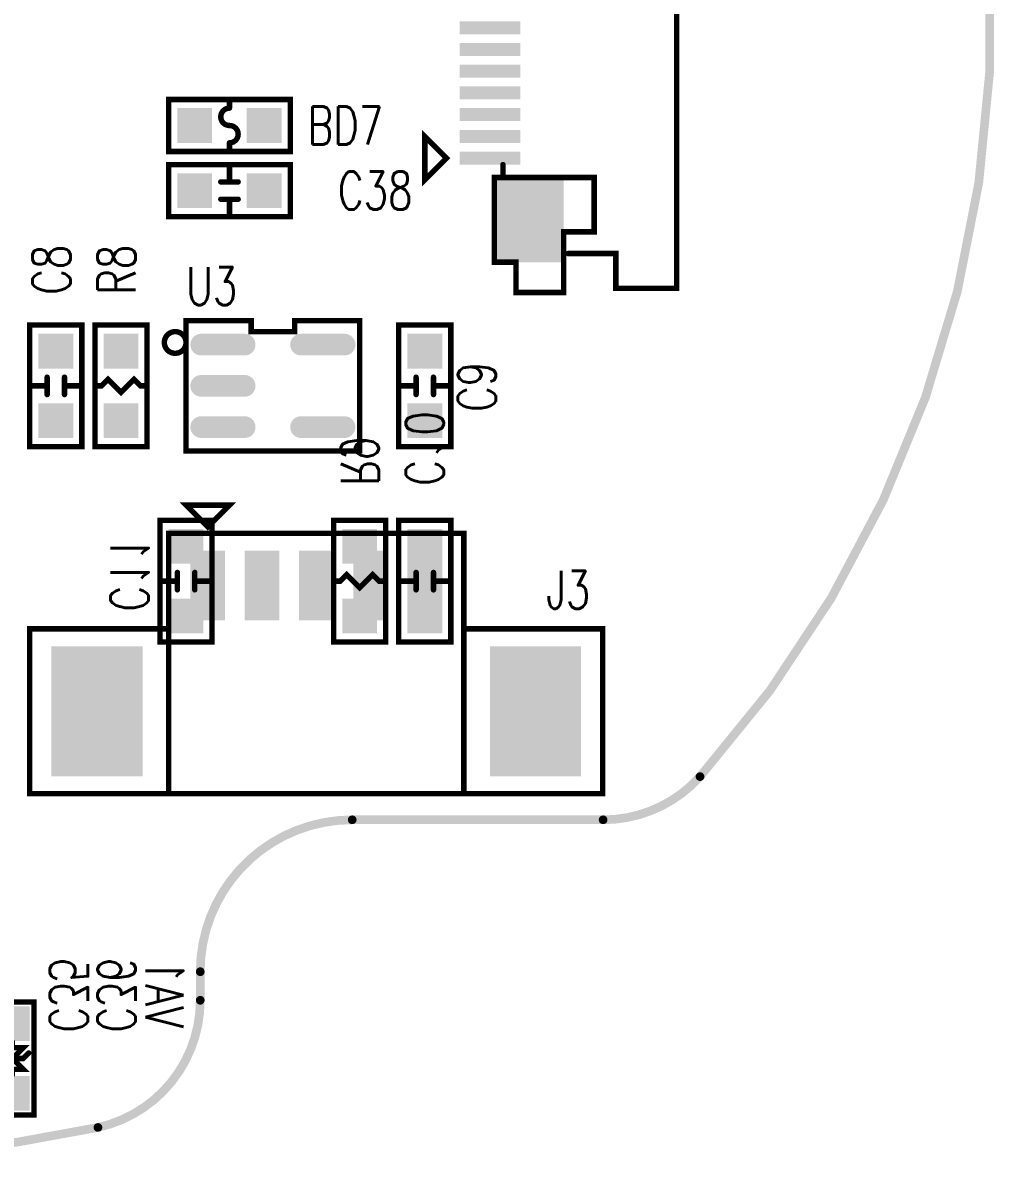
# Model space of a CAD drawing. Extents: x 63.5 to 142.1, y -5.1 to 47.8.
# Drawn here: x 119.74 to 142.14, y -4.8 to 21.37 of the extents above; entities that cross this region are included whole.
import ezdxf
from ezdxf.enums import TextEntityAlignment as Align

# ---------------------------------------------------------------- set-up
doc = ezdxf.new("R2010")
doc.units = 0
doc.header["$MEASUREMENT"] = 0
doc.linetypes.add('TRMIDX_16', pattern=[2, 1, 1])
doc.linetypes.add('TRMIDX_17', pattern=[2, 1, 1])
doc.layers.get('0').update_dxf_attribs({"linetype": 'CONTINUOUS'})
for name, color, linetype in [('2D_LINE_00', 136, 'CONTINUOUS'), ('DRIL_NPLTE_THRU_01', 4, 'CONTINUOUS'), ('DRIL_NPLTE_THRU_02', 176, 'CONTINUOUS'), ('DRIL_NPLTE_THRU_03', 216, 'CONTINUOUS'), ('DRIL_NPLTE_THRU_04', 16, 'CONTINUOUS'), ('DRIL_PLTE_THRU_01', 4, 'CONTINUOUS'), ('DRIL_PLTE_THRU_02', 176, 'CONTINUOUS'), ('DRIL_PLTE_THRU_03', 216, 'CONTINUOUS'), ('DRIL_PLTE_THRU_04', 16, 'CONTINUOUS'), ('PADS_BOT', 1, 'CONTINUOUS'), ('PADS_INNER', 136, 'CONTINUOUS'), ('PADS_TOP', 136, 'CONTINUOUS'), ('PART_BOT_2DLINE_00', 6, 'CONTINUOUS'), ('PART_BOT_2DLINE_01', 6, 'CONTINUOUS'), ('PART_NAME_01', 2, 'CONTINUOUS'), ('PART_NAME_04', 6, 'CONTINUOUS'), ('PART_TOP_2DLINE_00', 2, 'CONTINUOUS'), ('PART_TOP_2DLINE_01', 2, 'CONTINUOUS'), ('PART_TOP_COPPER_01', 2, 'CONTINUOUS')]:
    doc.layers.add(name, color=color, linetype=linetype)
doc.styles.add('W0$125', font='simplex', dxfattribs={"width": 0.75})

# ---------------------------------------------------------------- blocks, each defined once
blk = doc.blocks.new('SMOOTH_0$2')
at = {"const_width": 0.1}
blk.add_lwpolyline([(-0.05, 0, 1), (0.05, 0, 1)], format="xyb", close=True, dxfattribs=at)
blk = doc.blocks.new('DRAWING_142')
at = {"layer": '2D_LINE_00', "const_width": 0.2}
for points in [[(57.34, -3.504, 0.382863), (57.34, 31.504)], [(55.108, -4.5, 0.213013), (57.34, -3.504)], [(49.327, -4.5, 0.414214), (45.827, -8)], [(43.471, -11.589, 0.352156), (45.827, -8.659)], [(37.845, -12.2, 0.054158), (43.471, -11.589)]]:
    blk.add_lwpolyline(points, format="xyb", dxfattribs=at)
for points in [[(55.108, -4.5), (49.327, -4.5)], [(45.827, -8), (45.827, -8.659)]]:
    blk.add_lwpolyline(points, dxfattribs=at)
at = {"layer": '2D_LINE_00'}
for p in [(57.34, -3.504), (57.34, -3.504), (49.327, -4.5), (49.327, -4.5), (55.108, -4.5), (55.108, -4.5), (45.827, -8), (45.827, -8), (45.827, -8.659), (45.827, -8.659), (43.471, -11.589), (43.471, -11.589)]:
    blk.add_blockref('SMOOTH_0$2', p, dxfattribs=at)
blk = doc.blocks.new('SMOOTH_0$125')
at = {"const_width": 0.0625}
blk.add_lwpolyline([(-0.03125, 0, 1), (0.03125, 0, 1)], format="xyb", close=True, dxfattribs=at)
blk = doc.blocks.new('PART_BODY_TOP_69')
at = {"layer": 'PART_TOP_2DLINE_00', "const_width": 0.125}
blk.add_lwpolyline([(-2.5, 4.25), (-3, 4.75), (-2, 4.75)], close=True, dxfattribs=at)
at = {"layer": 'PART_TOP_2DLINE_01', "const_width": 0.125}
blk.add_lwpolyline([(-3.4, -1.9), (3.4, -1.9), (3.4, 4.1), (-3.4, 4.1)], close=True, dxfattribs=at)
for points in [[(-3.4, 1.9), (-6.6, 1.9), (-6.6, -1.9), (-3.4, -1.9)], [(3.4, 1.9), (6.6, 1.9), (6.6, -1.9), (2.125, -1.9)]]:
    blk.add_lwpolyline(points, dxfattribs=at)
at = {"layer": 'PART_TOP_2DLINE_00'}
for p in [(-3, 4.75), (-2, 4.75), (-2.5, 4.25)]:
    blk.add_blockref('SMOOTH_0$125', p, dxfattribs=at)
at = {"layer": 'PART_TOP_2DLINE_01'}
for p in [(-3.4, 4.1), (3.4, 4.1), (-6.6, 1.9), (-3.4, 1.9), (3.4, 1.9), (6.6, 1.9), (-6.6, -1.9), (-3.4, -1.9), (-3.4, -1.9), (2.125, -1.9), (3.4, -1.9), (6.6, -1.9)]:
    blk.add_blockref('SMOOTH_0$125', p, dxfattribs=at)
blk = doc.blocks.new('DRIL_HOLE_0')
blk.add_lwpolyline([(0, 0, 1), (0, 0, 1)], format="xyb", close=True)
blk = doc.blocks.new('PAD_0')
blk.add_lwpolyline([(0, 0, 1), (0, 0, 1)], format="xyb", close=True)
blk = doc.blocks.new('PAD_1')
at = {"const_width": 0.8}
blk.add_lwpolyline([(-0.8, 0), (0.8, 0)], dxfattribs=at)
blk = doc.blocks.new('STK_TOP_6')
at = {"layer": 'DRIL_NPLTE_THRU_01'}
blk.add_blockref('DRIL_HOLE_0', (0, 0), dxfattribs=at)
at = {"layer": 'DRIL_NPLTE_THRU_02'}
blk.add_blockref('DRIL_HOLE_0', (0, 0), dxfattribs=at)
at = {"layer": 'DRIL_NPLTE_THRU_03'}
blk.add_blockref('DRIL_HOLE_0', (0, 0), dxfattribs=at)
at = {"layer": 'DRIL_NPLTE_THRU_04'}
blk.add_blockref('DRIL_HOLE_0', (0, 0), dxfattribs=at)
at = {"layer": 'PADS_BOT'}
blk.add_blockref('PAD_0', (0, 0), dxfattribs=at)
at = {"layer": 'PADS_INNER'}
blk.add_blockref('PAD_0', (0, 0), dxfattribs=at)
at = {"layer": 'PADS_TOP', "rotation": 90}
blk.add_blockref('PAD_1', (0, 0), dxfattribs=at)
blk = doc.blocks.new('PAD_2')
at = {"const_width": 2.1}
blk.add_lwpolyline([(-1.5, 0), (1.5, 0)], dxfattribs=at)
blk = doc.blocks.new('STK_TOP_5')
at = {"layer": 'DRIL_NPLTE_THRU_01'}
blk.add_blockref('DRIL_HOLE_0', (0, 0), dxfattribs=at)
at = {"layer": 'DRIL_NPLTE_THRU_02'}
blk.add_blockref('DRIL_HOLE_0', (0, 0), dxfattribs=at)
at = {"layer": 'DRIL_NPLTE_THRU_03'}
blk.add_blockref('DRIL_HOLE_0', (0, 0), dxfattribs=at)
at = {"layer": 'DRIL_NPLTE_THRU_04'}
blk.add_blockref('DRIL_HOLE_0', (0, 0), dxfattribs=at)
at = {"layer": 'PADS_BOT'}
blk.add_blockref('PAD_0', (0, 0), dxfattribs=at)
at = {"layer": 'PADS_INNER'}
blk.add_blockref('PAD_0', (0, 0), dxfattribs=at)
at = {"layer": 'PADS_TOP', "rotation": 90}
blk.add_blockref('PAD_2', (0, 0), dxfattribs=at)
blk = doc.blocks.new('SYM_TOP_7')
for name, p in [('PART_BODY_TOP_69', (0, 0)), ('STK_TOP_6', (-2.5, 2.9)), ('STK_TOP_6', (-1.25, 2.9)), ('STK_TOP_6', (0, 2.9)), ('STK_TOP_6', (1.25, 2.9)), ('STK_TOP_6', (2.5, 2.9)), ('STK_TOP_5', (-5.05, 0)), ('STK_TOP_5', (5.05, 0))]:
    blk.add_blockref(name, p)
blk = doc.blocks.new('PART_TOP_3')
blk.add_blockref('SYM_TOP_7', (0, 0))
at = {"layer": 'PART_NAME_01', "style": 'W0$125', "width": 0.75}
blk.add_text('J3', height=0.875, dxfattribs=at).set_placement((5.3, 2.8), align=Align.MIDDLE_LEFT)
blk = doc.blocks.new('PART_BODY_BOT_71')
at = {"layer": 'PART_BOT_2DLINE_00', "const_width": 0.125}
blk.add_lwpolyline([(-1.4, 0.6), (1.4, 0.6), (1.4, -0.6), (-1.4, -0.6)], close=True, dxfattribs=at)
for points in [[(0, 0.6), (0, 0.2)], [(-0.2, 0.2), (0.2, 0.2)], [(-0.2, -0.2), (0.2, -0.2)], [(0, -0.2), (0, -0.6)]]:
    blk.add_lwpolyline(points, dxfattribs=at)
at = {"layer": 'PART_BOT_2DLINE_00'}
for p in [(-1.4, 0.6), (0, 0.6), (1.4, 0.6), (-0.2, 0.2), (0, 0.2), (0.2, 0.2), (-0.2, -0.2), (0, -0.2), (0.2, -0.2), (-1.4, -0.6), (0, -0.6), (1.4, -0.6)]:
    blk.add_blockref('SMOOTH_0$125', p, dxfattribs=at)
blk = doc.blocks.new('PAD_9')
at = {"const_width": 0.8}
blk.add_lwpolyline([(-0.4, 0), (0.4, 0)], dxfattribs=at)
blk = doc.blocks.new('STK_BOT_14')
at = {"layer": 'DRIL_PLTE_THRU_01'}
blk.add_blockref('DRIL_HOLE_0', (0, 0), dxfattribs=at)
at = {"layer": 'DRIL_PLTE_THRU_02'}
blk.add_blockref('DRIL_HOLE_0', (0, 0), dxfattribs=at)
at = {"layer": 'DRIL_PLTE_THRU_03'}
blk.add_blockref('DRIL_HOLE_0', (0, 0), dxfattribs=at)
at = {"layer": 'DRIL_PLTE_THRU_04'}
blk.add_blockref('DRIL_HOLE_0', (0, 0), dxfattribs=at)
at = {"layer": 'PADS_BOT'}
blk.add_blockref('PAD_9', (0, 0), dxfattribs=at)
at = {"layer": 'PADS_INNER'}
blk.add_blockref('PAD_0', (0, 0), dxfattribs=at)
at = {"layer": 'PADS_TOP'}
blk.add_blockref('PAD_0', (0, 0), dxfattribs=at)
blk = doc.blocks.new('SYM_BOT_9')
for name, p in [('PART_BODY_BOT_71', (0, 0)), ('STK_BOT_14', (-0.8, 0)), ('STK_BOT_14', (0.8, 0))]:
    blk.add_blockref(name, p)
blk = doc.blocks.new('PART_BOT_6')
blk.add_blockref('SYM_BOT_9', (0, 0))
at = {"layer": 'PART_NAME_04', "style": 'W0$125', "width": 0.75}
blk.add_text('C10', height=0.875, rotation=180, dxfattribs=at).set_placement((-2.2, 0), align=Align.MIDDLE_LEFT)
blk = doc.blocks.new('PART_BOT_7')
blk.add_blockref('SYM_BOT_9', (0, 0))
at = {"layer": 'PART_NAME_04', "style": 'W0$125', "width": 0.75}
blk.add_text('C11', height=0.875, rotation=180, dxfattribs=at).set_placement((0.7, 1.3), align=Align.MIDDLE_LEFT)
blk = doc.blocks.new('PART_BOT_33')
blk.add_blockref('SYM_BOT_9', (0, 0))
at = {"layer": 'PART_NAME_04', "style": 'W0$125', "width": 0.75}
blk.add_text('C35', height=0.875, rotation=180, dxfattribs=at).set_placement((-0.6, -4.3), align=Align.MIDDLE_LEFT)
blk = doc.blocks.new('PART_BOT_34')
blk.add_blockref('SYM_BOT_9', (0, 0))
at = {"layer": 'PART_NAME_04', "style": 'W0$125', "width": 0.75}
blk.add_text('C36', height=0.875, rotation=180, dxfattribs=at).set_placement((-0.6, -3.9), align=Align.MIDDLE_LEFT)
blk = doc.blocks.new('PART_BODY_TOP_71')
at = {"layer": 'PART_TOP_2DLINE_00', "const_width": 0.125}
blk.add_lwpolyline([(-1.4, 0.6), (1.4, 0.6), (1.4, -0.6), (-1.4, -0.6)], close=True, dxfattribs=at)
for points in [[(0, 0.6), (0, 0.2)], [(-0.2, 0.2), (0.2, 0.2)], [(-0.2, -0.2), (0.2, -0.2)], [(0, -0.2), (0, -0.6)]]:
    blk.add_lwpolyline(points, dxfattribs=at)
at = {"layer": 'PART_TOP_2DLINE_00'}
for p in [(-1.4, 0.6), (0, 0.6), (1.4, 0.6), (-0.2, 0.2), (0, 0.2), (0.2, 0.2), (-0.2, -0.2), (0, -0.2), (0.2, -0.2), (-1.4, -0.6), (0, -0.6), (1.4, -0.6)]:
    blk.add_blockref('SMOOTH_0$125', p, dxfattribs=at)
blk = doc.blocks.new('STK_TOP_14')
at = {"layer": 'DRIL_PLTE_THRU_01'}
blk.add_blockref('DRIL_HOLE_0', (0, 0), dxfattribs=at)
at = {"layer": 'DRIL_PLTE_THRU_02'}
blk.add_blockref('DRIL_HOLE_0', (0, 0), dxfattribs=at)
at = {"layer": 'DRIL_PLTE_THRU_03'}
blk.add_blockref('DRIL_HOLE_0', (0, 0), dxfattribs=at)
at = {"layer": 'DRIL_PLTE_THRU_04'}
blk.add_blockref('DRIL_HOLE_0', (0, 0), dxfattribs=at)
at = {"layer": 'PADS_BOT'}
blk.add_blockref('PAD_0', (0, 0), dxfattribs=at)
at = {"layer": 'PADS_INNER'}
blk.add_blockref('PAD_0', (0, 0), dxfattribs=at)
at = {"layer": 'PADS_TOP'}
blk.add_blockref('PAD_9', (0, 0), dxfattribs=at)
blk = doc.blocks.new('SYM_TOP_9')
for name, p in [('PART_BODY_TOP_71', (0, 0)), ('STK_TOP_14', (-0.8, 0)), ('STK_TOP_14', (0.8, 0))]:
    blk.add_blockref(name, p)
blk = doc.blocks.new('PART_TOP_36')
blk.add_blockref('SYM_TOP_9', (0, 0))
at = {"layer": 'PART_NAME_01', "style": 'W0$125', "width": 0.75}
blk.add_text('C38', height=0.875, dxfattribs=at).set_placement((2.5, 0), align=Align.MIDDLE_LEFT)
blk = doc.blocks.new('PART_TOP_52')
blk.add_blockref('SYM_TOP_9', (0, 0))
at = {"layer": 'PART_NAME_01', "style": 'W0$125', "width": 0.75}
blk.add_text('C8', height=0.875, dxfattribs=at).set_placement((2.1, 0.1), align=Align.MIDDLE_LEFT)
blk = doc.blocks.new('PART_TOP_53')
blk.add_blockref('SYM_TOP_9', (0, 0))
at = {"layer": 'PART_NAME_01', "style": 'W0$125', "width": 0.75}
blk.add_text('C9', height=0.875, rotation=180, dxfattribs=at).set_placement((0.6, 1.2), align=Align.MIDDLE_LEFT)
blk = doc.blocks.new('PART_BODY_BOT_74')
at = {"layer": 'PART_BOT_2DLINE_01', "const_width": 0.125}
for points in [[(-0.5, 1.3), (0.5, 1.3), (0.5, -1.3), (-0.5, -1.3)], [(-0.25, 0.25), (0.25, 0.25), (0, 0)], [(0, 0), (-0.25, -0.25), (0.25, -0.25)]]:
    blk.add_lwpolyline(points, close=True, dxfattribs=at)
for points in [[(0, 0.25), (0, 0.375)], [(-0.375, 0.125), (-0.25, 0), (0.25, 0), (0.375, -0.125)], [(0, -0.25), (0, -0.375)]]:
    blk.add_lwpolyline(points, dxfattribs=at)
at = {"layer": 'PART_BOT_2DLINE_01'}
for p in [(-0.5, 1.3), (0.5, 1.3), (-0.25, 0.25), (0, 0.375), (0, 0.25), (0.25, 0.25), (-0.375, 0.125), (-0.25, 0), (0, 0), (0, 0), (0.25, 0), (-0.25, -0.25), (0, -0.25), (0.25, -0.25), (0.375, -0.125), (0, -0.375), (-0.5, -1.3), (0.5, -1.3)]:
    blk.add_blockref('SMOOTH_0$125', p, dxfattribs=at)
blk = doc.blocks.new('PAD_12')
at = {"const_width": 0.8}
blk.add_lwpolyline([(-0.4, 0), (0.4, 0)], dxfattribs=at)
blk = doc.blocks.new('STK_BOT_17')
at = {"layer": 'DRIL_NPLTE_THRU_01'}
blk.add_blockref('DRIL_HOLE_0', (0, 0), dxfattribs=at)
at = {"layer": 'DRIL_NPLTE_THRU_02'}
blk.add_blockref('DRIL_HOLE_0', (0, 0), dxfattribs=at)
at = {"layer": 'DRIL_NPLTE_THRU_03'}
blk.add_blockref('DRIL_HOLE_0', (0, 0), dxfattribs=at)
at = {"layer": 'DRIL_NPLTE_THRU_04'}
blk.add_blockref('DRIL_HOLE_0', (0, 0), dxfattribs=at)
at = {"layer": 'PADS_BOT'}
blk.add_blockref('PAD_12', (0, 0), dxfattribs=at)
at = {"layer": 'PADS_INNER'}
blk.add_blockref('PAD_0', (0, 0), dxfattribs=at)
at = {"layer": 'PADS_TOP'}
blk.add_blockref('PAD_0', (0, 0), dxfattribs=at)
blk = doc.blocks.new('SYM_BOT_12')
for name, p in [('PART_BODY_BOT_74', (0, 0)), ('STK_BOT_17', (0, 0.8)), ('STK_BOT_17', (0, -0.8))]:
    blk.add_blockref(name, p)
blk = doc.blocks.new('PART_BOT_58')
blk.add_blockref('SYM_BOT_12', (0, 0))
at = {"layer": 'PART_NAME_04', "style": 'W0$125', "width": 0.75}
blk.add_text('VA1', height=0.875, rotation=270, dxfattribs=at).set_placement((3.5, -0.7), align=Align.MIDDLE_LEFT)
blk = doc.blocks.new('PART_BODY_TOP_75')
at = {"layer": 'PART_TOP_2DLINE_00', "const_width": 0.125}
blk.add_lwpolyline([(-1.4, 0.6), (1.4, 0.6), (1.4, -0.6), (-1.4, -0.6)], close=True, dxfattribs=at)
for points in [[(0, 0.6), (0, 0.4, 1), (0, 0)], [(0, -0.4, 1), (0, 0)]]:
    blk.add_lwpolyline(points, format="xyb", dxfattribs=at)
blk.add_lwpolyline([(0, -0.4), (0, -0.6)], dxfattribs=at)
at = {"layer": 'PART_TOP_2DLINE_00'}
for p in [(-1.4, 0.6), (0, 0.6), (1.4, 0.6), (0, 0.4), (0, 0), (0, 0), (0, -0.4), (0, -0.4), (-1.4, -0.6), (0, -0.6), (1.4, -0.6)]:
    blk.add_blockref('SMOOTH_0$125', p, dxfattribs=at)
blk = doc.blocks.new('SYM_TOP_13')
for name, p in [('PART_BODY_TOP_75', (0, 0)), ('STK_TOP_14', (-0.8, 0)), ('STK_TOP_14', (0.8, 0))]:
    blk.add_blockref(name, p)
blk = doc.blocks.new('PART_TOP_70')
blk.add_blockref('SYM_TOP_13', (0, 0))
at = {"layer": 'PART_NAME_01', "style": 'W0$125', "width": 0.75}
blk.add_text('BD7', height=0.875, dxfattribs=at).set_placement((1.8, 0), align=Align.MIDDLE_LEFT)
blk = doc.blocks.new('PART_BODY_TOP_79')
at = {"layer": 'PART_TOP_2DLINE_00', "const_width": 0.125}
blk.add_lwpolyline([(-1.4, 0.6), (1.4, 0.6), (1.4, -0.6), (-1.4, -0.6)], close=True, dxfattribs=at)
blk.add_lwpolyline([(0, 0.59), (0, 0.45), (-0.15, 0.3), (0.15, 0), (-0.15, -0.3), (0, -0.45), (0, -0.6)], dxfattribs=at)
at = {"layer": 'PART_TOP_2DLINE_00'}
for p in [(-1.4, 0.6), (0, 0.59), (1.4, 0.6), (-0.15, 0.3), (0, 0.45), (0.15, 0), (-0.15, -0.3), (0, -0.45), (-1.4, -0.6), (0, -0.6), (1.4, -0.6)]:
    blk.add_blockref('SMOOTH_0$125', p, dxfattribs=at)
blk = doc.blocks.new('SYM_TOP_17')
for name, p in [('PART_BODY_TOP_79', (0, 0)), ('STK_TOP_14', (-0.8, 0)), ('STK_TOP_14', (0.8, 0))]:
    blk.add_blockref(name, p)
blk = doc.blocks.new('PART_TOP_108')
blk.add_blockref('SYM_TOP_17', (0, 0))
at = {"layer": 'PART_NAME_01', "style": 'W0$125', "width": 0.75}
blk.add_text('R8', height=0.875, rotation=180, dxfattribs=at).set_placement((-2.1, -0.1), align=Align.MIDDLE_LEFT)
blk = doc.blocks.new('PART_BODY_BOT_79')
at = {"layer": 'PART_BOT_2DLINE_00', "const_width": 0.125}
blk.add_lwpolyline([(-1.4, 0.6), (1.4, 0.6), (1.4, -0.6), (-1.4, -0.6)], close=True, dxfattribs=at)
blk.add_lwpolyline([(0, 0.59), (0, 0.45), (-0.15, 0.3), (0.15, 0), (-0.15, -0.3), (0, -0.45), (0, -0.6)], dxfattribs=at)
at = {"layer": 'PART_BOT_2DLINE_00'}
for p in [(-1.4, 0.6), (0, 0.59), (1.4, 0.6), (-0.15, 0.3), (0, 0.45), (0.15, 0), (-0.15, -0.3), (0, -0.45), (-1.4, -0.6), (0, -0.6), (1.4, -0.6)]:
    blk.add_blockref('SMOOTH_0$125', p, dxfattribs=at)
blk = doc.blocks.new('SYM_BOT_17')
for name, p in [('PART_BODY_BOT_79', (0, 0)), ('STK_BOT_14', (-0.8, 0)), ('STK_BOT_14', (0.8, 0))]:
    blk.add_blockref(name, p)
blk = doc.blocks.new('PART_BOT_116')
blk.add_blockref('SYM_BOT_17', (0, 0))
at = {"layer": 'PART_NAME_04', "style": 'W0$125', "width": 0.75}
blk.add_text('R9', height=0.875, rotation=180, dxfattribs=at).set_placement((-2.2, 0), align=Align.MIDDLE_LEFT)
blk = doc.blocks.new('SMOOTH_0$127')
at = {"const_width": 0.0635}
blk.add_lwpolyline([(-0.03175, 0, 1), (0.03175, 0, 1)], format="xyb", close=True, dxfattribs=at)
blk = doc.blocks.new('PART_BODY_TOP_82')
at = {"layer": 'PART_TOP_2DLINE_00', "const_width": 0.125}
blk.add_lwpolyline([(-3.75, 1), (-4.25, 1.5), (-3.25, 1.5)], close=True, dxfattribs=at)
for points in [[(-3.9, -0.3), (-4.2, -0.3)], [(3.9, -0.3), (4.2, -0.3)], [(-5.95, -1.8), (-5.95, -2.9), (-6.75, -2.9), (-6.75, -4.3), (6.75, -4.3), (6.75, -2.9), (5.95, -2.9), (5.95, -1.8)]]:
    blk.add_lwpolyline(points, dxfattribs=at)
at = {"layer": 'PART_TOP_COPPER_01', "linetype": 'TRMIDX_16', "const_width": 0.127}
blk.add_lwpolyline([(-4.2, -0.1), (-6.15, -0.1), (-6.15, -0.6), (-6.85, -0.6), (-6.85, -1.7), (-5.45, -1.7), (-5.45, -2.4), (-4.2, -2.4)], close=True, dxfattribs=at)
at = {"layer": 'PART_TOP_COPPER_01', "linetype": 'TRMIDX_17', "const_width": 0.127}
blk.add_lwpolyline([(4.2, -0.1), (6.15, -0.1), (6.15, -0.6), (6.85, -0.6), (6.85, -1.7), (5.45, -1.7), (5.45, -2.4), (4.2, -2.4)], close=True, dxfattribs=at)
at = {"layer": 'PART_TOP_2DLINE_00'}
for p in [(-4.25, 1.5), (-3.25, 1.5), (-3.75, 1), (-4.2, -0.3), (-3.9, -0.3), (3.9, -0.3), (4.2, -0.3), (-5.95, -1.8), (5.95, -1.8), (-6.75, -2.9), (-5.95, -2.9), (5.95, -2.9), (6.75, -2.9), (-6.75, -4.3), (6.75, -4.3)]:
    blk.add_blockref('SMOOTH_0$125', p, dxfattribs=at)
at = {"layer": 'PART_TOP_COPPER_01'}
for p in [(-6.15, -0.1), (-4.2, -0.1), (4.2, -0.1), (6.15, -0.1), (-6.85, -0.6), (-6.15, -0.6), (6.15, -0.6), (6.85, -0.6), (-6.85, -1.7), (-5.45, -1.7), (5.45, -1.7), (6.85, -1.7), (-5.45, -2.4), (-4.2, -2.4), (4.2, -2.4), (5.45, -2.4)]:
    blk.add_blockref('SMOOTH_0$127', p, dxfattribs=at)
blk = doc.blocks.new('PAD_18')
at = {"const_width": 0.3}
blk.add_lwpolyline([(-0.7, 0), (0.7, 0)], dxfattribs=at)
blk = doc.blocks.new('STK_TOP_26')
at = {"layer": 'DRIL_NPLTE_THRU_01'}
blk.add_blockref('DRIL_HOLE_0', (0, 0), dxfattribs=at)
at = {"layer": 'DRIL_NPLTE_THRU_02'}
blk.add_blockref('DRIL_HOLE_0', (0, 0), dxfattribs=at)
at = {"layer": 'DRIL_NPLTE_THRU_03'}
blk.add_blockref('DRIL_HOLE_0', (0, 0), dxfattribs=at)
at = {"layer": 'DRIL_NPLTE_THRU_04'}
blk.add_blockref('DRIL_HOLE_0', (0, 0), dxfattribs=at)
at = {"layer": 'PADS_BOT'}
blk.add_blockref('PAD_0', (0, 0), dxfattribs=at)
at = {"layer": 'PADS_INNER'}
blk.add_blockref('PAD_0', (0, 0), dxfattribs=at)
at = {"layer": 'PADS_TOP', "rotation": 90}
blk.add_blockref('PAD_18', (0, 0), dxfattribs=at)
blk = doc.blocks.new('PAD_19')
at = {"const_width": 1.6}
blk.add_lwpolyline([(-0.975, 0), (0.975, 0)], dxfattribs=at)
blk = doc.blocks.new('STK_TOP_27')
at = {"layer": 'DRIL_NPLTE_THRU_01'}
blk.add_blockref('DRIL_HOLE_0', (0, 0), dxfattribs=at)
at = {"layer": 'DRIL_NPLTE_THRU_02'}
blk.add_blockref('DRIL_HOLE_0', (0, 0), dxfattribs=at)
at = {"layer": 'DRIL_NPLTE_THRU_03'}
blk.add_blockref('DRIL_HOLE_0', (0, 0), dxfattribs=at)
at = {"layer": 'DRIL_NPLTE_THRU_04'}
blk.add_blockref('DRIL_HOLE_0', (0, 0), dxfattribs=at)
at = {"layer": 'PADS_BOT'}
blk.add_blockref('PAD_0', (0, 0), dxfattribs=at)
at = {"layer": 'PADS_INNER'}
blk.add_blockref('PAD_0', (0, 0), dxfattribs=at)
at = {"layer": 'PADS_TOP'}
blk.add_blockref('PAD_19', (0, 0), dxfattribs=at)
blk = doc.blocks.new('SYM_TOP_20')
for name, p in [('PART_BODY_TOP_82', (0, 0)), ('STK_TOP_26', (-3.75, 0)), ('STK_TOP_26', (-3.25, 0)), ('STK_TOP_26', (-2.75, 0)), ('STK_TOP_26', (-2.25, 0)), ('STK_TOP_26', (-1.75, 0)), ('STK_TOP_26', (-1.25, 0)), ('STK_TOP_26', (-0.75, 0)), ('STK_TOP_26', (-0.25, 0)), ('STK_TOP_26', (0.25, 0)), ('STK_TOP_26', (0.75, 0)), ('STK_TOP_26', (1.25, 0)), ('STK_TOP_26', (1.75, 0)), ('STK_TOP_26', (2.25, 0)), ('STK_TOP_26', (2.75, 0)), ('STK_TOP_26', (3.25, 0)), ('STK_TOP_26', (3.75, 0)), ('STK_TOP_27', (-5.175, -0.9)), ('STK_TOP_27', (5.175, -0.9))]:
    blk.add_blockref(name, p)
blk = doc.blocks.new('PART_TOP_119')
blk.add_blockref('SYM_TOP_20', (0, 0))
at = {"layer": 'PART_NAME_01', "style": 'W0$125', "width": 0.75}
blk.add_text('J7', height=0.875, rotation=270, dxfattribs=at).set_placement((7.8, -3.2), align=Align.MIDDLE_LEFT)
blk = doc.blocks.new('PART_BODY_TOP_89')
at = {"layer": 'PART_TOP_2DLINE_00', "const_width": 0.125}
blk.add_lwpolyline([(-1.5, 2), (-1.5, 0.5), (-1.25, 0.5), (-1.25, -0.5), (-1.5, -0.5), (-1.5, -2), (1.5, -2), (1.5, 2)], close=True, dxfattribs=at)
blk.add_lwpolyline([(-1.25, -2.25, 1), (-0.75, -2.25, 1)], format="xyb", close=True, dxfattribs=at)
at = {"layer": 'PART_TOP_2DLINE_00'}
for p in [(-1.5, 2), (1.5, 2), (-1.5, 0.5), (-1.25, 0.5), (-1.5, -0.5), (-1.25, -0.5), (-1.5, -2), (1.5, -2)]:
    blk.add_blockref('SMOOTH_0$125', p, dxfattribs=at)
blk = doc.blocks.new('PAD_25')
at = {"const_width": 0.25}
blk.add_lwpolyline([(-0.5, -0.125), (0.5, -0.125, 1), (0.5, 0.125), (-0.5, 0.125, 1)], format="xyb", close=True, dxfattribs=at)
blk = doc.blocks.new('STK_TOP_33')
at = {"layer": 'DRIL_PLTE_THRU_01'}
blk.add_blockref('DRIL_HOLE_0', (0, 0), dxfattribs=at)
at = {"layer": 'DRIL_PLTE_THRU_02'}
blk.add_blockref('DRIL_HOLE_0', (0, 0), dxfattribs=at)
at = {"layer": 'DRIL_PLTE_THRU_03'}
blk.add_blockref('DRIL_HOLE_0', (0, 0), dxfattribs=at)
at = {"layer": 'DRIL_PLTE_THRU_04'}
blk.add_blockref('DRIL_HOLE_0', (0, 0), dxfattribs=at)
at = {"layer": 'PADS_BOT'}
blk.add_blockref('PAD_0', (0, 0), dxfattribs=at)
at = {"layer": 'PADS_INNER'}
blk.add_blockref('PAD_0', (0, 0), dxfattribs=at)
at = {"layer": 'PADS_TOP', "rotation": 90}
blk.add_blockref('PAD_25', (0, 0), dxfattribs=at)
blk = doc.blocks.new('SYM_TOP_27')
for name, p in [('PART_BODY_TOP_89', (0, 0)), ('STK_TOP_33', (-0.95, 1.15)), ('STK_TOP_33', (0.95, 1.15)), ('STK_TOP_33', (-0.95, -1.15)), ('STK_TOP_33', (0, -1.15)), ('STK_TOP_33', (0.95, -1.15))]:
    blk.add_blockref(name, p)
blk = doc.blocks.new('PART_TOP_129')
blk.add_blockref('SYM_TOP_27', (0, 0))
at = {"layer": 'PART_NAME_01', "style": 'W0$125', "width": 0.75}
blk.add_text('U3', height=0.875, rotation=90, dxfattribs=at).set_placement((-2.3, -2), align=Align.MIDDLE_LEFT)

msp = doc.modelspace()

# ---------------------------------------------------------------- block references
for name, p in [('DRAWING_142', (78, 7.5)), ('PART_TOP_70', (124.5, 19)), ('PART_TOP_36', (124.5, 17.5)), ('PART_TOP_3', (126.5, 5.5))]:
    msp.add_blockref(name, p)
for name, p, rotation in [('PART_TOP_119', (130.5, 22), 90), ('PART_TOP_52', (120.5, 13), 90), ('PART_TOP_108', (122, 13), 270), ('PART_TOP_129', (125.5, 13), 270), ('PART_TOP_53', (129, 13), 270)]:
    msp.add_blockref(name, p, dxfattribs=dict(rotation=rotation))
at = {"xscale": -1}
for name, p, rotation in [('PART_BOT_6', (129, 8.5), 90), ('PART_BOT_116', (127.5, 8.5), 90), ('PART_BOT_7', (123.5, 8.5), 90), ('PART_BOT_33', (116.5, -2.5), 90), ('PART_BOT_34', (118, -2.5), 90), ('PART_BOT_58', (119.5, -2.5), 180)]:
    msp.add_blockref(name, p, dxfattribs=dict(at, rotation=rotation))

doc.saveas('drawing.dxf')
